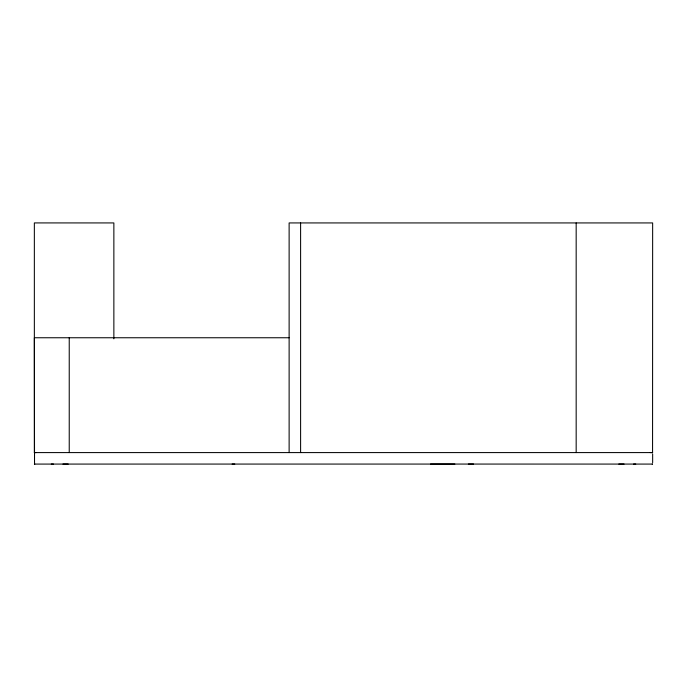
<?xml version="1.0" encoding="UTF-8"?>
<svg xmlns="http://www.w3.org/2000/svg" width="687" height="687" viewBox="0 0 687 687"><rect width="100%" height="100%" fill="white"/><g stroke="black" fill="none" stroke-linecap="round" stroke-linejoin="round"><path stroke-width="1.03" d="M113.862 338.828L113.862 222.932L34.35 222.923L34.35 452.578L36.11 452.596M652.564 452.596L652.65 222.932L289.124 222.932L289.124 452.587M62.946 464.068L68.185 464.068M624.054 464.068L618.815 464.068M652.564 464.077L652.195 464.077M289.124 337.755L34.35 337.755L34.53 464.077M650.349 452.596L652.47 452.596M34.805 452.596L34.35 452.596L652.65 452.587L652.195 452.596M51.259 464.077L234.774 464.068M430.509 464.06L635.741 464.077M34.659 464.077L53.423 464.077M232.129 464.068L454.863 464.068M468.362 464.06L473.532 464.06M633.577 464.077L652.341 464.077M34.384 464.077L34.805 464.077M652.65 453.97L652.65 462.694M576.17 222.932L576.17 452.587M300.605 222.932L300.605 452.587M69.232 337.755L69.232 452.587"/></g></svg>
